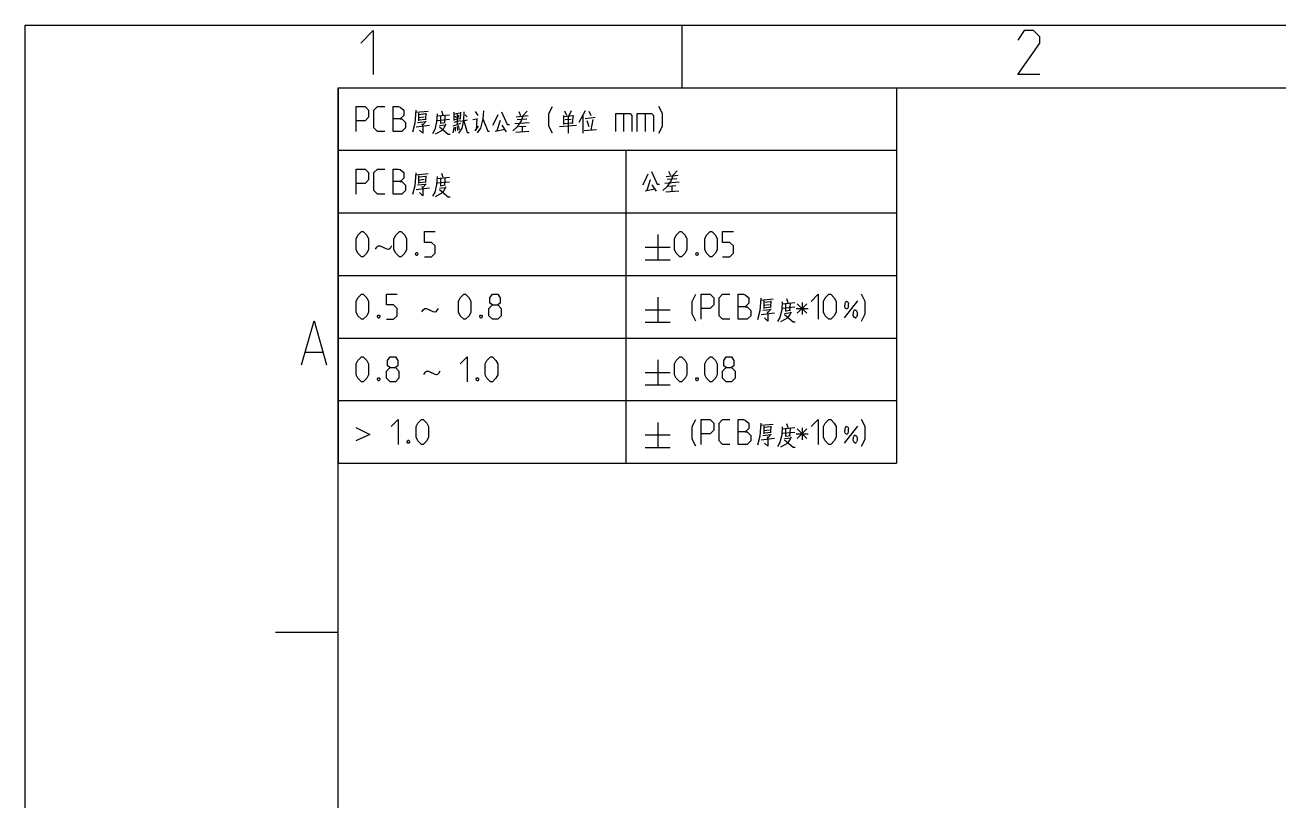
# Model space of a CAD drawing. Header units: millimetres. Extents: x 0 to 420, y 0 to 297.
# Drawn here: x 0 to 100.2, y 235 to 297 of the extents above; entities that cross this region are included whole.
import ezdxf

# ---------------------------------------------------------------- set-up
doc = ezdxf.new("R2010")
doc.units = ezdxf.units.MM
doc.header["$LTSCALE"] = 23.1
doc.layers.get('0').update_dxf_attribs({"linetype": 'CONTINUOUS'})

msp = doc.modelspace()

# ---------------------------------------------------------------- linework, layer by layer
at = {"color": 2}
for p, q in [((0, 0), (0, 297)), ((0, 297), (420, 297)), ((52.5, 292), (52.5, 297)), ((25.0038, 291.9975), (69.6038, 291.9975)), ((25.0038, 291.9975), (25.0038, 261.9975)), ((69.6038, 291.9975), (69.6038, 261.9975)), ((31.2038, 290.0336), (32.1943, 290.1304)), ((31.4324, 289.9691), (31.4324, 289.3562)), ((32.0419, 289.9046), (31.4324, 289.84)), ((31.4324, 289.6143), (31.8896, 289.6788)), ((31.4324, 289.4207), (32.0419, 289.4852)), ((32.0038, 289.4852), (32.0419, 289.9691)), ((32.9181, 289.7433), (33.9086, 289.84)), ((32.9562, 289.3884), (33.9086, 289.4852)), ((33.1848, 289.7433), (33.1848, 289.1304)), ((33.261, 290.1626), (33.3753, 289.84)), ((33.5277, 289.2271), (33.5657, 289.7433)), ((34.2515, 290.0336), (34.2515, 289.3884)), ((34.2896, 289.9046), (34.7467, 290.0013)), ((34.2896, 289.453), (34.7467, 289.5497)), ((34.3657, 289.7433), (34.4038, 289.6143)), ((34.5181, 289.9691), (34.5181, 289.0014)), ((34.6324, 289.8078), (34.5943, 289.6143)), ((34.7848, 290.0336), (34.7467, 289.4852)), ((35.1657, 289.84), (35.3181, 289.6788)), ((35.7753, 289.453), (36.08, 289.5175)), ((35.9657, 290.0981), (36.1562, 289.7756)), ((36.08, 289.5497), (36.0419, 288.6142)), ((39.2419, 289.6788), (40.1943, 289.7756)), ((40.08, 289.4852), (39.3181, 289.4207)), ((39.4324, 290.0981), (39.5848, 289.7756)), ((43.0229, 289.7756), (43.0229, 289.0659)), ((43.7467, 289.7433), (43.0229, 289.6788)), ((43.0991, 290.1626), (43.2515, 289.8078)), ((43.1372, 289.453), (43.6324, 289.4852)), ((43.4038, 288.3562), (43.4038, 289.711)), ((43.6324, 290.1626), (43.4419, 289.7433)), ((43.7848, 289.7756), (43.7086, 289.1949)), ((44.7372, 290.1626), (44.2419, 289.2271)), ((44.5467, 289.7756), (44.5467, 288.3562)), ((44.7372, 289.5497), (45.5372, 289.6465)), ((45.0419, 290.1304), (45.1943, 289.7756)), ((47.8134, 289.9261), (47.8134, 288.4975)), ((49.5277, 289.9261), (49.5277, 288.4975)), ((31.2419, 288.8723), (32.3086, 289.0014)), ((31.3562, 289.2271), (32.0038, 289.2917)), ((31.7753, 288.3562), (31.5086, 288.6142)), ((31.7372, 289.0014), (32.0419, 289.3239)), ((33.3753, 288.6142), (32.7657, 288.2917)), ((33.1086, 288.9691), (33.6038, 289.0336)), ((33.1848, 289.1626), (33.5657, 289.2271)), ((34.7848, 289.1304), (34.1753, 288.9368)), ((34.2515, 288.8078), (34.1753, 288.3885)), ((34.7467, 289.3562), (34.2515, 289.2271)), ((34.3657, 288.8401), (34.3657, 288.5175)), ((34.5181, 288.9046), (34.5562, 288.582)), ((34.7086, 288.6465), (34.6324, 288.9691)), ((34.8229, 289.3239), (35.3562, 289.4207)), ((35.9657, 288.5497), (36.2324, 288.9368)), ((37.5657, 288.5175), (38.3276, 288.6788)), ((37.9467, 289.3884), (37.68, 288.5497)), ((38.0991, 289.0014), (38.4419, 288.4852)), ((39.1277, 289.1304), (40.2705, 289.2271)), ((39.2038, 288.453), (40.2324, 288.5175)), ((39.4324, 288.9046), (40.0038, 288.9368)), ((39.6991, 288.9046), (39.6991, 288.453)), ((42.68, 288.9046), (44.0515, 289.0014)), ((43.0229, 289.1304), (43.7848, 289.1949)), ((44.661, 288.582), (45.6515, 288.6465)), ((44.8896, 289.3884), (45.0419, 288.9046)), ((45.3467, 289.453), (45.1943, 288.6142)), ((25.0038, 286.9975), (69.6038, 286.9975)), ((48.0038, 286.9975), (48.0038, 261.9975)), ((31.2038, 285.0336), (32.1943, 285.1304)), ((31.4324, 284.9691), (31.4324, 284.3562)), ((32.0419, 284.9046), (31.4324, 284.8401)), ((31.4324, 284.6142), (31.8896, 284.6788)), ((31.4324, 284.4207), (32.0419, 284.4852)), ((32.0038, 284.4852), (32.0419, 284.9691)), ((32.9181, 284.7433), (33.9086, 284.8401)), ((32.9562, 284.3884), (33.9086, 284.4852)), ((33.1848, 284.7433), (33.1848, 284.1304)), ((33.261, 285.1626), (33.3753, 284.8401)), ((33.5277, 284.2272), (33.5657, 284.7433)), ((49.9277, 284.6265), (49.661, 283.7878)), ((51.2229, 284.9169), (52.1753, 285.0136)), ((52.061, 284.7233), (51.2991, 284.6588)), ((51.4134, 285.3362), (51.5657, 285.0136)), ((31.2419, 283.8723), (32.3086, 284.0013)), ((31.3562, 284.2272), (32.0038, 284.2917)), ((31.7753, 283.3562), (31.5086, 283.6143)), ((31.7372, 284.0013), (32.0419, 284.3239)), ((33.3753, 283.6143), (32.7657, 283.2917)), ((33.1086, 283.9691), (33.6038, 284.0336)), ((33.1848, 284.1626), (33.5657, 284.2272)), ((49.5467, 283.7556), (50.3086, 283.9169)), ((50.08, 284.2394), (50.4229, 283.7233)), ((51.1086, 284.3685), (52.2515, 284.4653)), ((51.1848, 283.6911), (52.2134, 283.7556)), ((51.4134, 284.1427), (51.9848, 284.1749)), ((51.68, 284.1427), (51.68, 283.6911)), ((25.0038, 281.9975), (69.6038, 281.9975)), ((50.5372, 280.2594), (50.5372, 278.2594)), ((28.8991, 279.0981), (28.6324, 279.2272)), ((29.28, 279.3562), (29.1657, 279.1626)), ((49.5372, 279.2594), (51.5372, 279.2594)), ((49.5372, 278.2594), (51.5372, 278.2594)), ((25.0038, 276.9975), (69.6038, 276.9975)), ((50.5372, 275.2594), (50.5372, 273.2594)), ((58.7753, 275.0336), (59.7657, 275.1304)), ((59.0038, 274.9691), (59.0038, 274.3562)), ((59.6134, 274.9046), (59.0038, 274.84)), ((59.0038, 274.6143), (59.461, 274.6788)), ((59.0038, 274.4207), (59.6134, 274.4852)), ((59.5753, 274.4852), (59.6134, 274.9691)), ((60.4896, 274.7433), (61.48, 274.84)), ((60.5276, 274.3884), (61.48, 274.4852)), ((60.7562, 274.7433), (60.7562, 274.1304)), ((60.8324, 275.1626), (60.9467, 274.84)), ((61.0991, 274.2271), (61.1372, 274.7433)), ((61.6896, 274.7356), (62.4515, 273.9737)), ((62.4515, 274.7356), (61.6896, 273.9737)), ((62.0705, 274.8308), (62.0705, 273.8785)), ((66.5086, 274.9691), (65.4419, 273.6142)), ((65.5181, 274.84), (65.48, 274.7433)), ((65.48, 274.7433), (65.48, 274.6143)), ((65.48, 274.5175), (65.48, 274.6143)), ((65.5181, 274.3884), (65.48, 274.5175)), ((65.5562, 274.9046), (65.5181, 274.84)), ((65.6324, 274.9368), (65.5562, 274.9046)), ((65.6324, 274.9368), (65.7086, 274.9046)), ((65.7086, 274.9046), (65.7467, 274.84)), ((65.7467, 274.84), (65.7848, 274.7433)), ((32.6134, 274.0981), (32.3467, 274.2271)), ((32.9943, 274.3562), (32.88, 274.1626)), ((49.5372, 274.2594), (51.5372, 274.2594)), ((58.8134, 273.8723), (59.88, 274.0014)), ((58.9276, 274.2271), (59.5753, 274.2917)), ((59.3467, 273.3562), (59.08, 273.6142)), ((59.3086, 274.0014), (59.6134, 274.3239)), ((60.9467, 273.6142), (60.3372, 273.2917)), ((60.68, 273.9691), (61.1753, 274.0336)), ((60.7562, 274.1626), (61.1372, 274.2271)), ((61.5943, 274.3547), (62.5467, 274.3547)), ((65.5562, 274.3562), (65.5181, 274.3884)), ((65.6324, 274.3239), (65.5562, 274.3562)), ((65.6324, 274.3239), (65.7086, 274.3562)), ((66.3181, 274.2271), (66.2419, 274.2271)), ((66.3181, 274.2271), (66.3943, 274.2271)), ((66.3181, 273.6142), (66.3943, 273.6465)), ((66.3943, 273.6465), (66.4324, 273.711)), ((49.5372, 273.2594), (51.5372, 273.2594)), ((25.0038, 271.9975), (69.6038, 271.9975)), ((22.4222, 270.8638), (23.7555, 270.8638)), ((50.5372, 270.2594), (50.5372, 268.2594)), ((32.7562, 269.0981), (32.4896, 269.2272)), ((33.1372, 269.3562), (33.0229, 269.1626)), ((49.5372, 269.2594), (51.5372, 269.2594)), ((49.5372, 268.2594), (51.5372, 268.2594)), ((25.0038, 266.9975), (69.6038, 266.9975)), ((50.5372, 265.2594), (50.5372, 263.2594)), ((58.7753, 265.0336), (59.7657, 265.1304)), ((59.0038, 264.9691), (59.0038, 264.3562)), ((59.6134, 264.9046), (59.0038, 264.8401)), ((59.0038, 264.6143), (59.461, 264.6788)), ((59.0038, 264.4207), (59.6134, 264.4852)), ((59.5753, 264.4852), (59.6134, 264.9691)), ((60.4896, 264.7433), (61.48, 264.8401)), ((60.5276, 264.3884), (61.48, 264.4852)), ((60.7562, 264.7433), (60.7562, 264.1304)), ((60.8324, 265.1626), (60.9467, 264.8401)), ((61.0991, 264.2271), (61.1372, 264.7433)), ((61.6896, 264.7356), (62.4515, 263.9737)), ((62.4515, 264.7356), (61.6896, 263.9737)), ((62.0705, 264.8308), (62.0705, 263.8785)), ((66.5086, 264.9691), (65.4419, 263.6142)), ((65.5181, 264.8401), (65.48, 264.7433)), ((65.48, 264.7433), (65.48, 264.6143)), ((65.48, 264.5175), (65.48, 264.6143)), ((65.5181, 264.3884), (65.48, 264.5175)), ((65.5562, 264.9046), (65.5181, 264.8401)), ((65.6324, 264.9368), (65.5562, 264.9046)), ((65.6324, 264.9368), (65.7086, 264.9046)), ((65.7086, 264.9046), (65.7467, 264.8401)), ((65.7467, 264.8401), (65.7848, 264.7433)), ((49.5372, 264.2594), (51.5372, 264.2594)), ((58.8134, 263.8723), (59.88, 264.0013)), ((58.9276, 264.2271), (59.5753, 264.2917)), ((59.3467, 263.3562), (59.08, 263.6142)), ((59.3086, 264.0013), (59.6134, 264.3239)), ((60.9467, 263.6142), (60.3372, 263.2917)), ((60.68, 263.9691), (61.1753, 264.0336)), ((60.7562, 264.1626), (61.1372, 264.2271)), ((61.5943, 264.3547), (62.5467, 264.3547)), ((65.5562, 264.3562), (65.5181, 264.3884)), ((65.6324, 264.3239), (65.5562, 264.3562)), ((65.6324, 264.3239), (65.7086, 264.3562)), ((66.3181, 264.2271), (66.2419, 264.2271)), ((66.3181, 264.2271), (66.3943, 264.2271)), ((66.3181, 263.6142), (66.3943, 263.6465)), ((66.3943, 263.6465), (66.4324, 263.711)), ((49.5372, 263.2594), (51.5372, 263.2594)), ((25.0038, 261.9975), (69.6038, 261.9975)), ((20, 248.5), (25, 248.5))]:
    msp.add_line(p, q, dxfattribs=at)
at = {"color": 7}
for p, q in [((25, 5), (25, 292)), ((25, 292), (415, 292))]:
    msp.add_line(p, q, dxfattribs=at)
at = {"color": 2}
for points in [[(26.8186, 295.5553), (27.8186, 296.5553), (27.8186, 293.0553)], [(81.0686, 293.0553), (79.3186, 293.0553), (81.0686, 295.5553), (81.0686, 296.0553), (80.5686, 296.5553), (79.8186, 296.5553), (79.3186, 295.8053)], [(26.4419, 288.4975), (26.4419, 290.4975), (27.1562, 290.4975), (27.4419, 290.2118), (27.4419, 289.6404), (27.1562, 289.3547), (26.4419, 289.3547)], [(28.7277, 288.4975), (28.1562, 288.4975), (27.8705, 288.7832), (27.8705, 290.2118), (28.1562, 290.4975), (28.7277, 290.4975)], [(29.3943, 288.4975), (29.3943, 290.4975), (29.8229, 290.4975), (29.9657, 290.4499), (30.2515, 290.2118), (30.2515, 289.7832), (29.9657, 289.4975), (29.3943, 289.4975)], [(42.1372, 288.3546), (41.8515, 288.9261), (41.8515, 289.9261), (42.1372, 290.4975)], [(50.6229, 288.3546), (50.9086, 288.9261), (50.9086, 289.9261), (50.6229, 290.4975)], [(29.9657, 289.4975), (30.1086, 289.4975), (30.3943, 289.2118), (30.3943, 288.7832), (30.1086, 288.4975), (29.3943, 288.4975)], [(31.2038, 290.1949), (31.1277, 289.1626), (30.9372, 288.453)], [(32.9181, 289.9046), (32.88, 289.2594), (32.7277, 288.6465), (32.5372, 288.3239)], [(35.0515, 290.0659), (35.0134, 289.3884), (34.8991, 288.7755), (34.6324, 288.3562)], [(36.5753, 289.5175), (36.3848, 288.7755), (36.1181, 288.3885)], [(36.6134, 290.1626), (36.5753, 289.5175), (36.9562, 288.5175), (37.1086, 288.5175)], [(37.7562, 289.84), (37.5276, 289.3239), (37.3372, 288.9691)], [(38.061, 290.0659), (38.5181, 289.0659), (38.7086, 289.0659)], [(40.1181, 290.1304), (39.7753, 289.7433), (39.6229, 289.3562), (39.28, 288.8401), (38.9753, 288.5497)], [(47.1943, 288.4975), (47.1943, 289.9261), (48.3372, 289.9261), (48.48, 289.7832), (48.48, 288.4975)], [(48.9086, 288.4975), (48.9086, 289.9261), (50.0515, 289.9261), (50.1943, 289.7832), (50.1943, 288.4975)], [(31.6991, 289.1304), (31.7753, 288.9368), (31.7753, 288.3562)], [(33.1086, 288.8723), (33.7943, 288.2917), (33.9467, 288.2917)], [(33.3753, 288.6142), (33.4896, 288.8078), (33.6419, 289.0981)], [(35.0515, 289.3562), (35.3181, 288.4207), (35.4705, 288.4207)], [(26.4419, 283.4975), (26.4419, 285.4975), (27.1562, 285.4975), (27.4419, 285.2118), (27.4419, 284.6404), (27.1562, 284.3546), (26.4419, 284.3546)], [(28.7277, 283.4975), (28.1562, 283.4975), (27.8705, 283.7832), (27.8705, 285.2118), (28.1562, 285.4975), (28.7277, 285.4975)], [(29.3943, 283.4975), (29.3943, 285.4975), (29.8229, 285.4975), (29.9657, 285.4499), (30.2515, 285.2118), (30.2515, 284.7832), (29.9657, 284.4975), (29.3943, 284.4975)], [(29.9657, 284.4975), (30.1086, 284.4975), (30.3943, 284.2118), (30.3943, 283.7832), (30.1086, 283.4975), (29.3943, 283.4975)], [(31.2038, 285.1949), (31.1277, 284.1626), (30.9372, 283.453)], [(32.9181, 284.9046), (32.88, 284.2594), (32.7277, 283.6465), (32.5372, 283.3239)], [(49.7372, 285.0782), (49.5086, 284.562), (49.3181, 284.2072)], [(50.0419, 285.304), (50.4991, 284.304), (50.6896, 284.304)], [(52.0991, 285.3685), (51.7562, 284.9814), (51.6038, 284.5943), (51.261, 284.0781), (50.9562, 283.7878)], [(31.6991, 284.1304), (31.7753, 283.9368), (31.7753, 283.3562)], [(33.1086, 283.8723), (33.7943, 283.2917), (33.9467, 283.2917)], [(33.3753, 283.6143), (33.4896, 283.8078), (33.6419, 284.0981)], [(26.4419, 279.0689), (26.4419, 279.9261), (26.5848, 280.2118), (26.8705, 280.4975), (27.0134, 280.4975), (27.2991, 280.2118), (27.4419, 279.9261), (27.4419, 279.0689), (27.2991, 278.7832), (27.0134, 278.4975), (26.8705, 278.4975), (26.5848, 278.7832), (26.4419, 279.0689)], [(29.4705, 279.0689), (29.4705, 279.9261), (29.6134, 280.2118), (29.8991, 280.4975), (30.0419, 280.4975), (30.3277, 280.2118), (30.4705, 279.9261), (30.4705, 279.0689), (30.3277, 278.7832), (30.0419, 278.4975), (29.8991, 278.4975), (29.6134, 278.7832), (29.4705, 279.0689)], [(31.8991, 278.4975), (32.4705, 278.4975), (32.7562, 278.7832), (32.7562, 279.3547), (32.4705, 279.6404), (31.8991, 279.6404), (31.8991, 280.4975), (32.7562, 280.4975)], [(51.8705, 279.0689), (51.8705, 279.9261), (52.0134, 280.2118), (52.2991, 280.4975), (52.4419, 280.4975), (52.7277, 280.2118), (52.8705, 279.9261), (52.8705, 279.0689), (52.7277, 278.7832), (52.4419, 278.4975), (52.2991, 278.4975), (52.0134, 278.7832), (51.8705, 279.0689)], [(54.2991, 279.0689), (54.2991, 279.9261), (54.4419, 280.2118), (54.7276, 280.4975), (54.8705, 280.4975), (55.1562, 280.2118), (55.2991, 279.9261), (55.2991, 279.0689), (55.1562, 278.7832), (54.8705, 278.4975), (54.7276, 278.4975), (54.4419, 278.7832), (54.2991, 279.0689)], [(55.7277, 278.4975), (56.2991, 278.4975), (56.5848, 278.7832), (56.5848, 279.3547), (56.2991, 279.6404), (55.7277, 279.6404), (55.7277, 280.4975), (56.5848, 280.4975)], [(27.9848, 279.0981), (28.0991, 279.2594), (28.2134, 279.3562), (28.2896, 279.3562), (28.3657, 279.3562), (28.6324, 279.2272)], [(29.1657, 279.1626), (29.0896, 279.0981), (29.0134, 279.0659), (28.8991, 279.0981)], [(31.3277, 278.8308), (31.3753, 278.7356), (31.3753, 278.688), (31.3277, 278.5927), (31.2324, 278.5927), (31.1848, 278.688), (31.1848, 278.7356), (31.2324, 278.8308), (31.3277, 278.8308)], [(53.7277, 278.8308), (53.7753, 278.7356), (53.7753, 278.688), (53.7277, 278.5927), (53.6324, 278.5927), (53.5848, 278.688), (53.5848, 278.7356), (53.6324, 278.8308), (53.7277, 278.8308)], [(26.4419, 274.0689), (26.4419, 274.9261), (26.5848, 275.2118), (26.8705, 275.4975), (27.0134, 275.4975), (27.2991, 275.2118), (27.4419, 274.9261), (27.4419, 274.0689), (27.2991, 273.7832), (27.0134, 273.4975), (26.8705, 273.4975), (26.5848, 273.7832), (26.4419, 274.0689)], [(28.8705, 273.4975), (29.4419, 273.4975), (29.7277, 273.7832), (29.7277, 274.3547), (29.4419, 274.6404), (28.8705, 274.6404), (28.8705, 275.4975), (29.7277, 275.4975)], [(34.6134, 274.0689), (34.6134, 274.9261), (34.7562, 275.2118), (35.0419, 275.4975), (35.1848, 275.4975), (35.4705, 275.2118), (35.6134, 274.9261), (35.6134, 274.0689), (35.4705, 273.7832), (35.1848, 273.4975), (35.0419, 273.4975), (34.7562, 273.7832), (34.6134, 274.0689)], [(37.3277, 274.6404), (37.1372, 274.7832), (37.1372, 275.2118), (37.3277, 275.4975), (37.7562, 275.4975), (37.9467, 275.2118), (37.9467, 274.7832), (37.7562, 274.6404), (38.0419, 274.3547), (38.0419, 273.7832), (37.7562, 273.4975), (37.3277, 273.4975), (37.0419, 273.7832)], [(53.5848, 273.3546), (53.2991, 273.9261), (53.2991, 274.9261), (53.5848, 275.4975)], [(54.0134, 273.4975), (54.0134, 275.4975), (54.7276, 275.4975), (55.0134, 275.2118), (55.0134, 274.6404), (54.7276, 274.3547), (54.0134, 274.3547)], [(56.2991, 273.4975), (55.7277, 273.4975), (55.4419, 273.7832), (55.4419, 275.2118), (55.7277, 275.4975), (56.2991, 275.4975)], [(56.9657, 273.4975), (56.9657, 275.4975), (57.3943, 275.4975), (57.5372, 275.4499), (57.8229, 275.2118), (57.8229, 274.7832), (57.5372, 274.4975), (56.9657, 274.4975)], [(62.7848, 274.9261), (63.3562, 275.4975), (63.3562, 273.4975)], [(63.7848, 274.0689), (63.7848, 274.9261), (63.9277, 275.2118), (64.2134, 275.4975), (64.3562, 275.4975), (64.6419, 275.2118), (64.7848, 274.9261), (64.7848, 274.0689), (64.6419, 273.7832), (64.3562, 273.4975), (64.2134, 273.4975), (63.9277, 273.7832), (63.7848, 274.0689)], [(66.8134, 273.3546), (67.0991, 273.9261), (67.0991, 274.9261), (66.8134, 275.4975)], [(37.0419, 273.7832), (37.0419, 274.3547), (37.3277, 274.6404), (37.7562, 274.6404)], [(57.5372, 274.4975), (57.68, 274.4975), (57.9657, 274.2118), (57.9657, 273.7832), (57.68, 273.4975), (56.9657, 273.4975)], [(58.7753, 275.1949), (58.6991, 274.1626), (58.5086, 273.4529)], [(60.4896, 274.9046), (60.4515, 274.2594), (60.2991, 273.6465), (60.1086, 273.3239)], [(65.7086, 274.3562), (65.7467, 274.3884), (65.7848, 274.5175), (65.7848, 274.6143), (65.7848, 274.7433)], [(28.2991, 273.8308), (28.3467, 273.7356), (28.3467, 273.688), (28.2991, 273.5927), (28.2038, 273.5927), (28.1562, 273.688), (28.1562, 273.7356), (28.2038, 273.8308), (28.2991, 273.8308)], [(31.6991, 274.0981), (31.8134, 274.2594), (31.9277, 274.3562), (32.0038, 274.3562), (32.08, 274.3562), (32.3467, 274.2271)], [(32.88, 274.1626), (32.8038, 274.0981), (32.7277, 274.0658), (32.6134, 274.0981)], [(36.4705, 273.8308), (36.5181, 273.7356), (36.5181, 273.688), (36.4705, 273.5927), (36.3753, 273.5927), (36.3277, 273.688), (36.3277, 273.7356), (36.3753, 273.8308), (36.4705, 273.8308)], [(59.2705, 274.1304), (59.3467, 273.9368), (59.3467, 273.3562)], [(60.68, 273.8723), (61.3657, 273.2917), (61.5181, 273.2917)], [(60.9467, 273.6142), (61.061, 273.8078), (61.2134, 274.0981)], [(66.2419, 274.2271), (66.2038, 274.1626), (66.1657, 274.0658), (66.1657, 273.9368)], [(66.3181, 273.6142), (66.2419, 273.6465), (66.2038, 273.711), (66.1657, 273.8078), (66.1657, 273.9368)], [(66.3943, 274.2271), (66.4324, 274.1626), (66.4705, 274.0658)], [(66.4705, 274.0658), (66.4705, 273.9368), (66.4705, 273.8078), (66.4324, 273.711)], [(22.0888, 269.8638), (23.0888, 273.3638), (24.0888, 269.8638)], [(26.4419, 269.0689), (26.4419, 269.9261), (26.5848, 270.2118), (26.8705, 270.4975), (27.0134, 270.4975), (27.2991, 270.2118), (27.4419, 269.9261), (27.4419, 269.0689), (27.2991, 268.7832), (27.0134, 268.4975), (26.8705, 268.4975), (26.5848, 268.7832), (26.4419, 269.0689)], [(29.1562, 269.6404), (28.9657, 269.7832), (28.9657, 270.2118), (29.1562, 270.4975), (29.5848, 270.4975), (29.7753, 270.2118), (29.7753, 269.7832), (29.5848, 269.6404), (29.8705, 269.3546), (29.8705, 268.7832), (29.5848, 268.4975), (29.1562, 268.4975), (28.8705, 268.7832)], [(34.7562, 269.9261), (35.3277, 270.4975), (35.3277, 268.4975)], [(36.7562, 269.0689), (36.7562, 269.9261), (36.8991, 270.2118), (37.1848, 270.4975), (37.3277, 270.4975), (37.6134, 270.2118), (37.7562, 269.9261), (37.7562, 269.0689), (37.6134, 268.7832), (37.3277, 268.4975), (37.1848, 268.4975), (36.8991, 268.7832), (36.7562, 269.0689)], [(51.8705, 269.0689), (51.8705, 269.9261), (52.0134, 270.2118), (52.2991, 270.4975), (52.4419, 270.4975), (52.7277, 270.2118), (52.8705, 269.9261), (52.8705, 269.0689), (52.7277, 268.7832), (52.4419, 268.4975), (52.2991, 268.4975), (52.0134, 268.7832), (51.8705, 269.0689)], [(54.2991, 269.0689), (54.2991, 269.9261), (54.4419, 270.2118), (54.7276, 270.4975), (54.8705, 270.4975), (55.1562, 270.2118), (55.2991, 269.9261), (55.2991, 269.0689), (55.1562, 268.7832), (54.8705, 268.4975), (54.7276, 268.4975), (54.4419, 268.7832), (54.2991, 269.0689)], [(56.0134, 269.6404), (55.8229, 269.7832), (55.8229, 270.2118), (56.0134, 270.4975), (56.4419, 270.4975), (56.6324, 270.2118), (56.6324, 269.7832), (56.4419, 269.6404), (56.7277, 269.3546), (56.7277, 268.7832), (56.4419, 268.4975), (56.0134, 268.4975), (55.7277, 268.7832)], [(28.8705, 268.7832), (28.8705, 269.3546), (29.1562, 269.6404), (29.5848, 269.6404)], [(55.7277, 268.7832), (55.7277, 269.3546), (56.0134, 269.6404), (56.4419, 269.6404)], [(28.2991, 268.8308), (28.3467, 268.7356), (28.3467, 268.688), (28.2991, 268.5928), (28.2038, 268.5928), (28.1562, 268.688), (28.1562, 268.7356), (28.2038, 268.8308), (28.2991, 268.8308)], [(31.8419, 269.0981), (31.9562, 269.2594), (32.0705, 269.3562), (32.1467, 269.3562), (32.2229, 269.3562), (32.4896, 269.2272)], [(33.0229, 269.1626), (32.9467, 269.0981), (32.8705, 269.0659), (32.7562, 269.0981)], [(36.1848, 268.8308), (36.2324, 268.7356), (36.2324, 268.688), (36.1848, 268.5928), (36.0896, 268.5928), (36.0419, 268.688), (36.0419, 268.7356), (36.0896, 268.8308), (36.1848, 268.8308)], [(53.7277, 268.8308), (53.7753, 268.7356), (53.7753, 268.688), (53.7277, 268.5928), (53.6324, 268.5928), (53.5848, 268.688), (53.5848, 268.7356), (53.6324, 268.8308), (53.7277, 268.8308)], [(29.2324, 264.9261), (29.8038, 265.4975), (29.8038, 263.4975)], [(31.2324, 264.0689), (31.2324, 264.9261), (31.3753, 265.2118), (31.661, 265.4975), (31.8038, 265.4975), (32.0896, 265.2118), (32.2324, 264.9261), (32.2324, 264.0689), (32.0896, 263.7832), (31.8038, 263.4975), (31.661, 263.4975), (31.3753, 263.7832), (31.2324, 264.0689)], [(53.5848, 263.3546), (53.2991, 263.9261), (53.2991, 264.9261), (53.5848, 265.4975)], [(54.0134, 263.4975), (54.0134, 265.4975), (54.7276, 265.4975), (55.0134, 265.2118), (55.0134, 264.6404), (54.7276, 264.3547), (54.0134, 264.3547)], [(56.2991, 263.4975), (55.7277, 263.4975), (55.4419, 263.7832), (55.4419, 265.2118), (55.7277, 265.4975), (56.2991, 265.4975)], [(56.9657, 263.4975), (56.9657, 265.4975), (57.3943, 265.4975), (57.5372, 265.4499), (57.8229, 265.2118), (57.8229, 264.7832), (57.5372, 264.4975), (56.9657, 264.4975)], [(62.7848, 264.9261), (63.3562, 265.4975), (63.3562, 263.4975)], [(63.7848, 264.0689), (63.7848, 264.9261), (63.9277, 265.2118), (64.2134, 265.4975), (64.3562, 265.4975), (64.6419, 265.2118), (64.7848, 264.9261), (64.7848, 264.0689), (64.6419, 263.7832), (64.3562, 263.4975), (64.2134, 263.4975), (63.9277, 263.7832), (63.7848, 264.0689)], [(66.8134, 263.3546), (67.0991, 263.9261), (67.0991, 264.9261), (66.8134, 265.4975)], [(26.4324, 264.8401), (27.5372, 264.2917), (26.4324, 263.7755)], [(57.5372, 264.4975), (57.68, 264.4975), (57.9657, 264.2118), (57.9657, 263.7832), (57.68, 263.4975), (56.9657, 263.4975)], [(58.7753, 265.1949), (58.6991, 264.1626), (58.5086, 263.453)], [(60.4896, 264.9046), (60.4515, 264.2594), (60.2991, 263.6465), (60.1086, 263.3239)], [(65.7086, 264.3562), (65.7467, 264.3884), (65.7848, 264.5175), (65.7848, 264.6143), (65.7848, 264.7433)], [(30.661, 263.8308), (30.7086, 263.7356), (30.7086, 263.688), (30.661, 263.5927), (30.5657, 263.5927), (30.5181, 263.688), (30.5181, 263.7356), (30.5657, 263.8308), (30.661, 263.8308)], [(59.2705, 264.1304), (59.3467, 263.9368), (59.3467, 263.3562)], [(60.68, 263.8723), (61.3657, 263.2917), (61.5181, 263.2917)], [(60.9467, 263.6142), (61.061, 263.8078), (61.2134, 264.0981)], [(66.2419, 264.2271), (66.2038, 264.1626), (66.1657, 264.0659), (66.1657, 263.9368)], [(66.3181, 263.6142), (66.2419, 263.6465), (66.2038, 263.711), (66.1657, 263.8078), (66.1657, 263.9368)], [(66.3943, 264.2271), (66.4324, 264.1626), (66.4705, 264.0659)], [(66.4705, 264.0659), (66.4705, 263.9368), (66.4705, 263.8078), (66.4324, 263.711)]]:
    msp.add_lwpolyline(points, dxfattribs=at)

doc.saveas('drawing.dxf')
